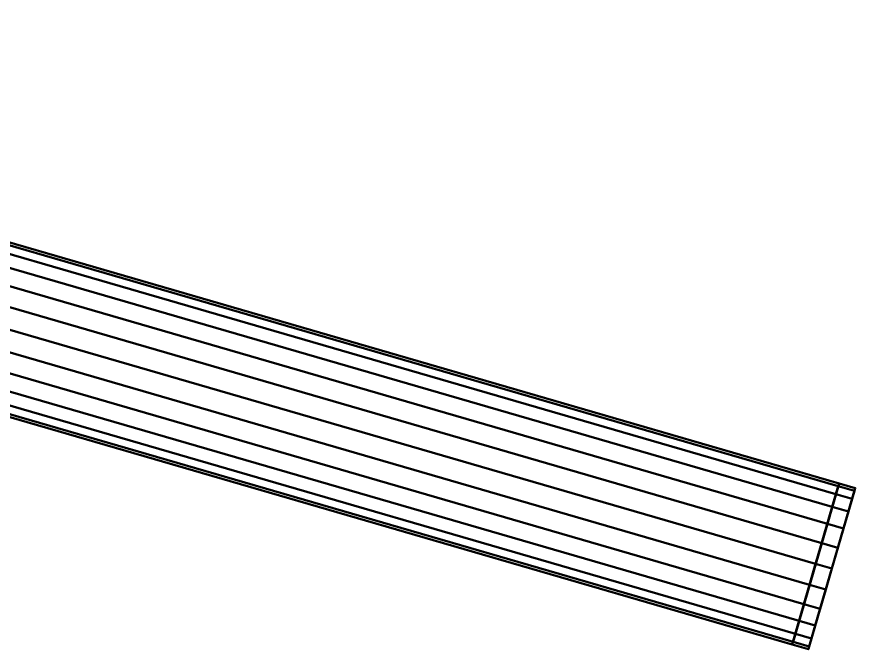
# Model space of a CAD drawing. Header units: inches. Extents: x -1654 to 1344, y -1538 to 36.
# Drawn here: x 1283.3 to 1333.22, y -1030.28 to -992.59 of the extents above; entities that cross this region are included whole.
import ezdxf

# ---------------------------------------------------------------- set-up
doc = ezdxf.new("R2010")
doc.units = ezdxf.units.IN
doc.header["$MEASUREMENT"] = 0
doc.linetypes.add('Center', pattern=[1.25, 0.25, -0.1875, 0.625, -0.1875])
doc.layers.add('M-HVAC-DUCT', color=1, linetype='Center', lineweight=30)
doc.layers.add('M-HVAC-DUCT-RA', color=1, linetype='Continuous', lineweight=50)

# ---------------------------------------------------------------- blocks, each defined once
blk = doc.blocks.new('Round Endcap - Standard-912517-_3D_')
at = {"layer": 'M-HVAC-DUCT', "color": 8, "linetype": 'Continuous', "lineweight": 50}
mesh = blk.add_polyface(dxfattribs=at)
corners = [(0, 0, 5), (0, 1.294, 4.83), (0, 2.5, 4.33), (0, 3.536, 3.536), (0, 4.33, 2.5), (0, 4.83, 1.294), (0, 5), (0, 4.83, -1.294), (0, 4.33, -2.5), (0, 3.536, -3.536), (0, 2.5, -4.33), (0, 1.294, -4.83), (0, 0, -5), (0, -1.294, -4.83), (0, -2.5, -4.33), (0, -3.536, -3.536), (0, -4.33, -2.5), (0, -4.83, -1.294), (0, -5), (0, -4.83, 1.294), (0, -4.33, 2.5), (0, -3.536, 3.536), (0, -2.5, 4.33), (0, -1.294, 4.83)]
mesh.append_faces([[corners[k] for k in face] for face in [(5, 10, 11, 4)]], dxfattribs={"vtx0": -1, "vtx2": -1, "color": 8})
mesh.append_faces([[corners[k] for k in face] for face in [(5, 8, 9, 10), (11, 19, 20, 21), (11, 21, 22, 23)]], dxfattribs={"vtx0": -1, "vtx3": -1, "color": 8})
mesh.append_faces([[corners[k] for k in face] for face in [(12, 13, 11), (7, 8, 5, 6)]], dxfattribs={"vtx1": -1, "color": 8})
mesh.append_faces([[corners[k] for k in face] for face in [(14, 15, 18, 13), (2, 3, 23, 1)]], dxfattribs={"vtx1": -1, "vtx2": -1, "color": 8})
mesh.append_faces([[corners[k] for k in face] for face in [(18, 19, 11, 13), (3, 4, 11, 23)]], dxfattribs={"vtx1": -1, "vtx2": -1, "vtx3": -1, "color": 8})
mesh.append_faces([[corners[k] for k in face] for face in [(16, 17, 18, 15), (23, 0, 1)]], dxfattribs={"vtx2": -1, "color": 8})
mesh = blk.add_polyface(dxfattribs=at)
corners = [(0, 5), (0, 4.83, 1.294), (0, 4.33, 2.5), (0, 3.536, 3.536), (0, 2.5, 4.33), (0, 1.294, 4.83), (0, 0, 5), (1, 0, 5), (1, 1.294, 4.83), (1, 2.5, 4.33), (1, 3.536, 3.536), (1, 4.33, 2.5), (1, 4.83, 1.294), (1, 5)]
mesh.append_faces([[corners[k] for k in face] for face in [(1, 12, 13, 0)]], dxfattribs={"vtx0": -1, "color": 8})
mesh.append_faces([[corners[k] for k in face] for face in [(5, 8, 9, 4), (10, 3, 4, 9), (2, 11, 12, 1), (11, 2, 3, 10)]], dxfattribs={"vtx0": -1, "vtx2": -1, "color": 8})
mesh.append_faces([[corners[k] for k in face] for face in [(6, 7, 8, 5)]], dxfattribs={"vtx2": -1, "color": 8})
mesh = blk.add_polyface(dxfattribs=at)
corners = [(0, 0, -5), (0, 1.294, -4.83), (0, 2.5, -4.33), (0, 3.536, -3.536), (0, 4.33, -2.5), (0, 4.83, -1.294), (0, 5), (1, 5), (1, 4.83, -1.294), (1, 4.33, -2.5), (1, 3.536, -3.536), (1, 2.5, -4.33), (1, 1.294, -4.83), (1, 0, -5)]
mesh.append_faces([[corners[k] for k in face] for face in [(5, 8, 9, 4), (10, 3, 4, 9), (11, 2, 3, 10)]], dxfattribs={"vtx0": -1, "vtx2": -1, "color": 8})
mesh.append_faces([[corners[k] for k in face] for face in [(11, 12, 1, 2)]], dxfattribs={"vtx1": -1, "vtx3": -1, "color": 8})
mesh.append_faces([[corners[k] for k in face] for face in [(6, 7, 8, 5)]], dxfattribs={"vtx2": -1, "color": 8})
mesh.append_faces([[corners[k] for k in face] for face in [(12, 13, 0, 1)]], dxfattribs={"vtx3": -1, "color": 8})
mesh = blk.add_polyface(dxfattribs=at)
corners = [(1, 0, 5), (1, -1.294, 4.83), (1, -2.5, 4.33), (1, -3.536, 3.536), (1, -4.33, 2.5), (1, -4.83, 1.294), (1, -5), (1, -4.83, -1.294), (1, -4.33, -2.5), (1, -3.536, -3.536), (1, -2.5, -4.33), (1, -1.294, -4.83), (1, 0, -5), (1, 1.294, -4.83), (1, 2.5, -4.33), (1, 3.536, -3.536), (1, 4.33, -2.5), (1, 4.83, -1.294), (1, 5), (1, 4.83, 1.294), (1, 4.33, 2.5), (1, 3.536, 3.536), (1, 2.5, 4.33), (1, 1.294, 4.83)]
mesh.append_faces([[corners[k] for k in face] for face in [(12, 10, 11), (7, 5, 6), (0, 22, 23)]], dxfattribs={"vtx0": -1, "color": 8})
mesh.append_faces([[corners[k] for k in face] for face in [(19, 12, 18)]], dxfattribs={"vtx0": -1, "vtx1": -1, "color": 8})
mesh.append_faces([[corners[k] for k in face] for face in [(12, 5, 9, 10), (0, 12, 19, 20)]], dxfattribs={"vtx0": -1, "vtx1": -1, "vtx3": -1, "color": 8})
mesh.append_faces([[corners[k] for k in face] for face in [(18, 12, 13, 14)]], dxfattribs={"vtx0": -1, "vtx3": -1, "color": 8})
mesh.append_faces([[corners[k] for k in face] for face in [(17, 18, 16)]], dxfattribs={"vtx1": -1, "color": 8})
mesh.append_faces([[corners[k] for k in face] for face in [(15, 16, 18, 14), (8, 9, 5, 7), (21, 22, 0, 20), (4, 5, 12, 3), (2, 3, 12, 1), (0, 1, 12)]], dxfattribs={"vtx1": -1, "vtx2": -1, "color": 8})
mesh = blk.add_polyface(dxfattribs=at)
corners = [(0, -5), (0, -4.83, -1.294), (0, -4.33, -2.5), (0, -3.536, -3.536), (0, -2.5, -4.33), (0, -1.294, -4.83), (0, 0, -5), (1, 0, -5), (1, -1.294, -4.83), (1, -2.5, -4.33), (1, -3.536, -3.536), (1, -4.33, -2.5), (1, -4.83, -1.294), (1, -5)]
mesh.append_faces([[corners[k] for k in face] for face in [(1, 12, 13, 0)]], dxfattribs={"vtx0": -1, "color": 8})
mesh.append_faces([[corners[k] for k in face] for face in [(5, 8, 9, 4), (10, 3, 4, 9), (2, 11, 12, 1), (11, 2, 3, 10)]], dxfattribs={"vtx0": -1, "vtx2": -1, "color": 8})
mesh.append_faces([[corners[k] for k in face] for face in [(6, 7, 8, 5)]], dxfattribs={"vtx2": -1, "color": 8})
mesh = blk.add_polyface(dxfattribs=at)
corners = [(0, 0, 5), (0, -1.294, 4.83), (0, -2.5, 4.33), (0, -3.536, 3.536), (0, -4.33, 2.5), (0, -4.83, 1.294), (0, -5), (1, -5), (1, -4.83, 1.294), (1, -4.33, 2.5), (1, -3.536, 3.536), (1, -2.5, 4.33), (1, -1.294, 4.83), (1, 0, 5)]
mesh.append_faces([[corners[k] for k in face] for face in [(1, 12, 13, 0)]], dxfattribs={"vtx0": -1, "color": 8})
mesh.append_faces([[corners[k] for k in face] for face in [(5, 8, 9, 4), (10, 3, 4, 9), (2, 11, 12, 1), (11, 2, 3, 10)]], dxfattribs={"vtx0": -1, "vtx2": -1, "color": 8})
mesh.append_faces([[corners[k] for k in face] for face in [(6, 7, 8, 5)]], dxfattribs={"vtx2": -1, "color": 8})

msp = doc.modelspace()

# ---------------------------------------------------------------- linework, layer by layer
at = {"layer": 'M-HVAC-DUCT'}
for p, q in [((1235.239, -997.395, 1328), (1330.866, -1025.195, 1328)), ((1235.239, -997.395, 1328), (1330.866, -1025.195, 1328)), ((1330.866, -1025.195, 1328), (1331.826, -1025.474, 1328))]:
    msp.add_line(p, q, dxfattribs=at)

# ---------------------------------------------------------------- block references
at = {"layer": 'M-HVAC-DUCT-RA', "color": 8, "rotation": 343.7901312840834}
msp.add_blockref('Round Endcap - Standard-912517-_3D_', (1330.866, -1025.195, 1328), dxfattribs=at)

# ---------------------------------------------------------------- meshes
at = {"layer": 'M-HVAC-DUCT-RA', "color": 8}
mesh = msp.add_polyface(dxfattribs=at)
corners = [(1236.635, -992.593, 1328), (1236.587, -992.757, 1329.294), (1236.448, -993.237, 1330.5), (1236.226, -994, 1331.536), (1235.937, -994.994, 1332.33), (1235.6, -996.152, 1332.83), (1235.239, -997.395, 1333), (1330.866, -1025.195, 1333), (1331.227, -1023.952, 1332.83), (1331.564, -1022.794, 1332.33), (1331.853, -1021.8, 1331.536), (1332.075, -1021.037, 1330.5), (1332.214, -1020.557, 1329.294), (1332.262, -1020.394, 1328)]
mesh.append_faces([[corners[k] for k in face] for face in [(7, 8, 5, 6)]], dxfattribs={"vtx1": -1, "color": 8})
mesh.append_faces([[corners[k] for k in face] for face in [(8, 9, 4, 5), (3, 4, 9, 10), (11, 12, 1, 2), (2, 3, 10, 11)]], dxfattribs={"vtx1": -1, "vtx3": -1, "color": 8})
mesh.append_faces([[corners[k] for k in face] for face in [(12, 13, 0, 1)]], dxfattribs={"vtx3": -1, "color": 8})
mesh = msp.add_polyface(dxfattribs=at)
corners = [(1235.239, -997.395, 1323), (1235.6, -996.152, 1323.17), (1235.937, -994.994, 1323.67), (1236.226, -994, 1324.464), (1236.448, -993.237, 1325.5), (1236.587, -992.757, 1326.706), (1236.635, -992.593, 1328), (1332.262, -1020.394, 1328), (1332.214, -1020.557, 1326.706), (1332.075, -1021.037, 1325.5), (1331.853, -1021.8, 1324.464), (1331.564, -1022.794, 1323.67), (1331.227, -1023.952, 1323.17), (1330.866, -1025.195, 1323)]
mesh.append_faces([[corners[k] for k in face] for face in [(7, 8, 5, 6)]], dxfattribs={"vtx1": -1, "color": 8})
mesh.append_faces([[corners[k] for k in face] for face in [(8, 9, 4, 5), (3, 4, 9, 10), (11, 12, 1, 2), (2, 3, 10, 11)]], dxfattribs={"vtx1": -1, "vtx3": -1, "color": 8})
mesh.append_faces([[corners[k] for k in face] for face in [(12, 13, 0, 1)]], dxfattribs={"vtx3": -1, "color": 8})
mesh = msp.add_polyface(dxfattribs=at)
corners = [(1235.239, -997.395, 1333), (1234.878, -998.637, 1332.83), (1234.541, -999.795, 1332.33), (1234.252, -1000.79, 1331.536), (1234.03, -1001.553, 1330.5), (1233.891, -1002.032, 1329.294), (1233.843, -1002.196, 1328), (1329.47, -1029.996, 1328), (1329.518, -1029.832, 1329.294), (1329.657, -1029.353, 1330.5), (1329.879, -1028.59, 1331.536), (1330.168, -1027.595, 1332.33), (1330.505, -1026.437, 1332.83), (1330.866, -1025.195, 1333)]
mesh.append_faces([[corners[k] for k in face] for face in [(8, 9, 4, 5), (3, 4, 9, 10), (11, 12, 1, 2), (2, 3, 10, 11)]], dxfattribs={"vtx1": -1, "vtx3": -1, "color": 8})
mesh.append_faces([[corners[k] for k in face] for face in [(6, 7, 8, 5)]], dxfattribs={"vtx2": -1, "color": 8})
mesh.append_faces([[corners[k] for k in face] for face in [(12, 13, 0, 1)]], dxfattribs={"vtx3": -1, "color": 8})
mesh = msp.add_polyface(dxfattribs=at)
corners = [(1233.843, -1002.196, 1328), (1233.891, -1002.032, 1326.706), (1234.03, -1001.553, 1325.5), (1234.252, -1000.79, 1324.464), (1234.541, -999.795, 1323.67), (1234.878, -998.637, 1323.17), (1235.239, -997.395, 1323), (1330.866, -1025.195, 1323), (1330.505, -1026.437, 1323.17), (1330.168, -1027.595, 1323.67), (1329.879, -1028.59, 1324.464), (1329.657, -1029.353, 1325.5), (1329.518, -1029.832, 1326.706), (1329.47, -1029.996, 1328)]
mesh.append_faces([[corners[k] for k in face] for face in [(7, 8, 5, 6)]], dxfattribs={"vtx1": -1, "color": 8})
mesh.append_faces([[corners[k] for k in face] for face in [(8, 9, 4, 5), (3, 4, 9, 10), (11, 12, 1, 2), (2, 3, 10, 11)]], dxfattribs={"vtx1": -1, "vtx3": -1, "color": 8})
mesh.append_faces([[corners[k] for k in face] for face in [(12, 13, 0, 1)]], dxfattribs={"vtx3": -1, "color": 8})
mesh = msp.add_polyface(dxfattribs=at)
corners = [(1329.47, -1029.996, 1328), (1329.518, -1029.832, 1326.706), (1329.657, -1029.353, 1325.5), (1329.879, -1028.59, 1324.464), (1330.168, -1027.595, 1323.67), (1330.505, -1026.437, 1323.17), (1330.866, -1025.195, 1323), (1331.227, -1023.952, 1323.17), (1331.564, -1022.794, 1323.67), (1331.853, -1021.8, 1324.464), (1332.075, -1021.037, 1325.5), (1332.214, -1020.557, 1326.706), (1332.262, -1020.394, 1328), (1332.214, -1020.557, 1329.294), (1332.075, -1021.037, 1330.5), (1331.853, -1021.8, 1331.536), (1331.564, -1022.794, 1332.33), (1331.227, -1023.952, 1332.83), (1330.866, -1025.195, 1333), (1330.505, -1026.437, 1332.83), (1330.168, -1027.595, 1332.33), (1329.879, -1028.59, 1331.536), (1329.657, -1029.353, 1330.5), (1329.518, -1029.832, 1329.294)]
mesh.append_faces([[corners[k] for k in face] for face in [(11, 9, 10)]], dxfattribs={"vtx0": -1, "color": 8})
mesh.append_faces([[corners[k] for k in face] for face in [(5, 9, 3, 4)]], dxfattribs={"vtx0": -1, "vtx1": -1, "color": 8})
mesh.append_faces([[corners[k] for k in face] for face in [(12, 21, 9, 11)]], dxfattribs={"vtx0": -1, "vtx1": -1, "vtx2": -1, "color": 8})
mesh.append_faces([[corners[k] for k in face] for face in [(3, 9, 21, 0), (21, 12, 14, 17)]], dxfattribs={"vtx0": -1, "vtx1": -1, "vtx2": -1, "vtx3": -1, "color": 8})
mesh.append_faces([[corners[k] for k in face] for face in [(6, 7, 5), (16, 17, 14, 15), (18, 19, 17), (13, 14, 12)]], dxfattribs={"vtx1": -1, "color": 8})
mesh.append_faces([[corners[k] for k in face] for face in [(1, 2, 3, 0)]], dxfattribs={"vtx2": -1, "color": 8})
mesh.append_faces([[corners[k] for k in face] for face in [(19, 20, 21, 17), (7, 8, 9, 5)]], dxfattribs={"vtx2": -1, "vtx3": -1, "color": 8})
mesh.append_faces([[corners[k] for k in face] for face in [(21, 22, 23, 0)]], dxfattribs={"vtx3": -1, "color": 8})

doc.saveas('drawing.dxf')
